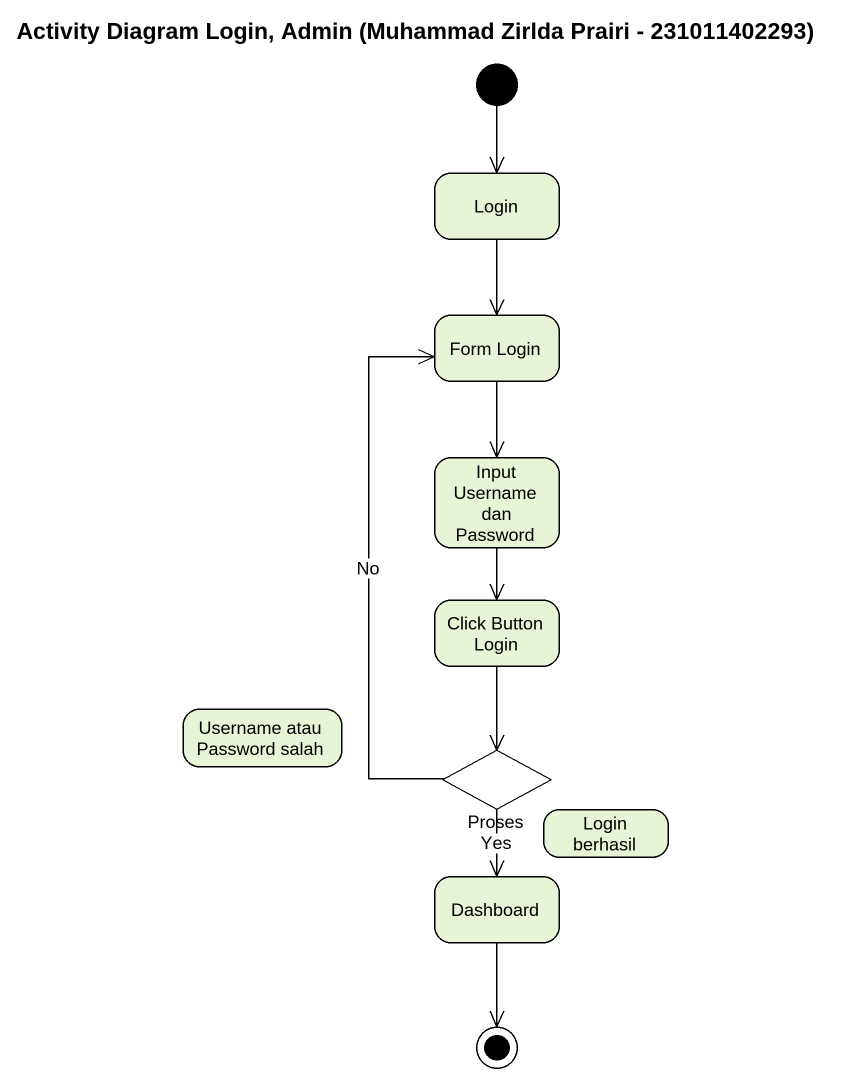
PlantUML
@startuml
title Activity Diagram Login, Admin (Muhammad Zirlda Prairi - 231011402293)
hide empty description
state Login
state "Form Login" as Form_Login
state "Input Username dan Password" as Input_Username_dan_Password
state "Click Button Login" as Click_Button_Login
state "Username atau Password salah" as Username_atau_Password_salah
state Proses <<choice>>
state "Login berhasil" as Login_berhasil
state Dashboard
[*] --> Login
Login --> Form_Login
Form_Login --> Input_Username_dan_Password
Input_Username_dan_Password --> Click_Button_Login
Click_Button_Login --> Proses
Proses -up-> Form_Login : No
Proses --> Dashboard : Yes
Dashboard --> [*]
@enduml
